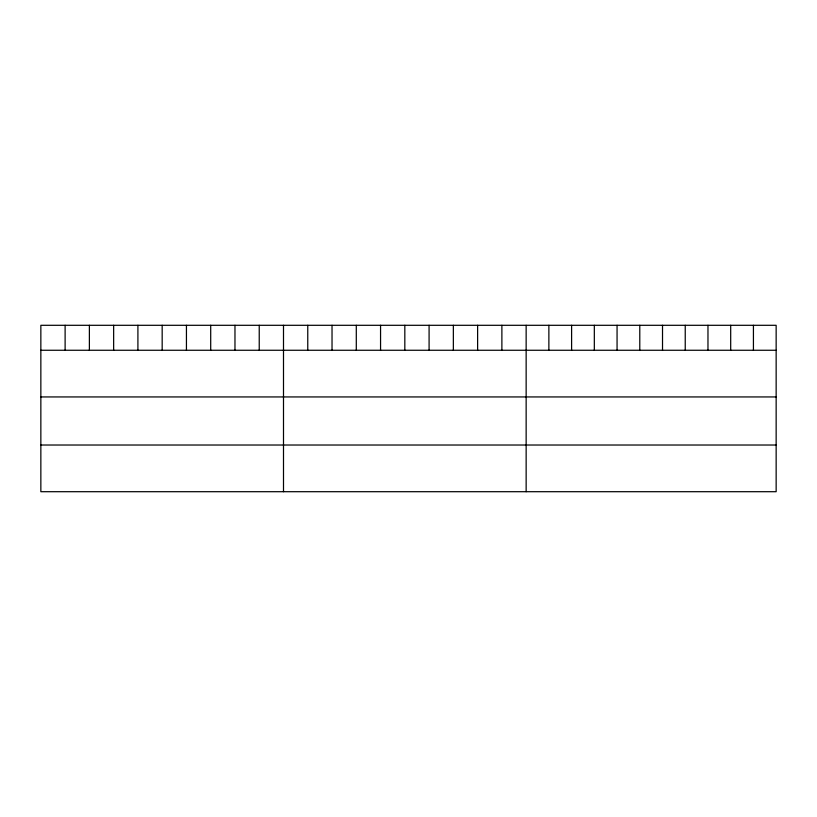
<?xml version="1.0" encoding="UTF-8"?>
<svg xmlns="http://www.w3.org/2000/svg" width="817" height="817" viewBox="0 0 817 817"><rect width="100%" height="100%" fill="white"/><g stroke="black" fill="none" stroke-linecap="round" stroke-linejoin="round"><path stroke-width="1.23" d="M776.15 350.258L776.15 491.701L40.85 491.701L40.85 325.299L776.15 325.299L776.15 350.258L40.85 350.258M40.85 396.939L776.15 396.939M40.85 445.02L776.15 445.02M753.427 325.299L753.427 350.258M730.694 325.299L730.694 350.258M707.971 325.299L707.971 350.258M685.238 325.299L685.238 350.258M662.516 325.299L662.516 350.258M639.782 325.299L639.782 350.258M617.06 325.299L617.06 350.258M594.327 325.299L594.327 350.258M571.604 325.299L571.604 350.258M548.871 325.299L548.871 350.258M526.148 325.299L526.148 491.701M501.883 325.299L501.883 350.258M477.618 325.299L477.618 350.258M453.353 325.299L453.353 350.258M429.088 325.299L429.088 350.258M404.823 325.299L404.823 350.258M380.559 325.299L380.559 350.258M356.294 325.299L356.294 350.258M332.029 325.299L332.029 350.258M307.764 325.299L307.764 350.258M283.499 325.299L283.499 491.701M259.234 325.299L259.234 350.258M234.969 325.299L234.969 350.258M210.704 325.299L210.704 350.258M186.439 325.299L186.439 350.258M162.175 325.299L162.175 350.258M137.91 325.299L137.91 350.258M113.645 325.299L113.645 350.258M89.38 325.299L89.38 350.258M65.115 325.299L65.115 350.258"/></g></svg>
